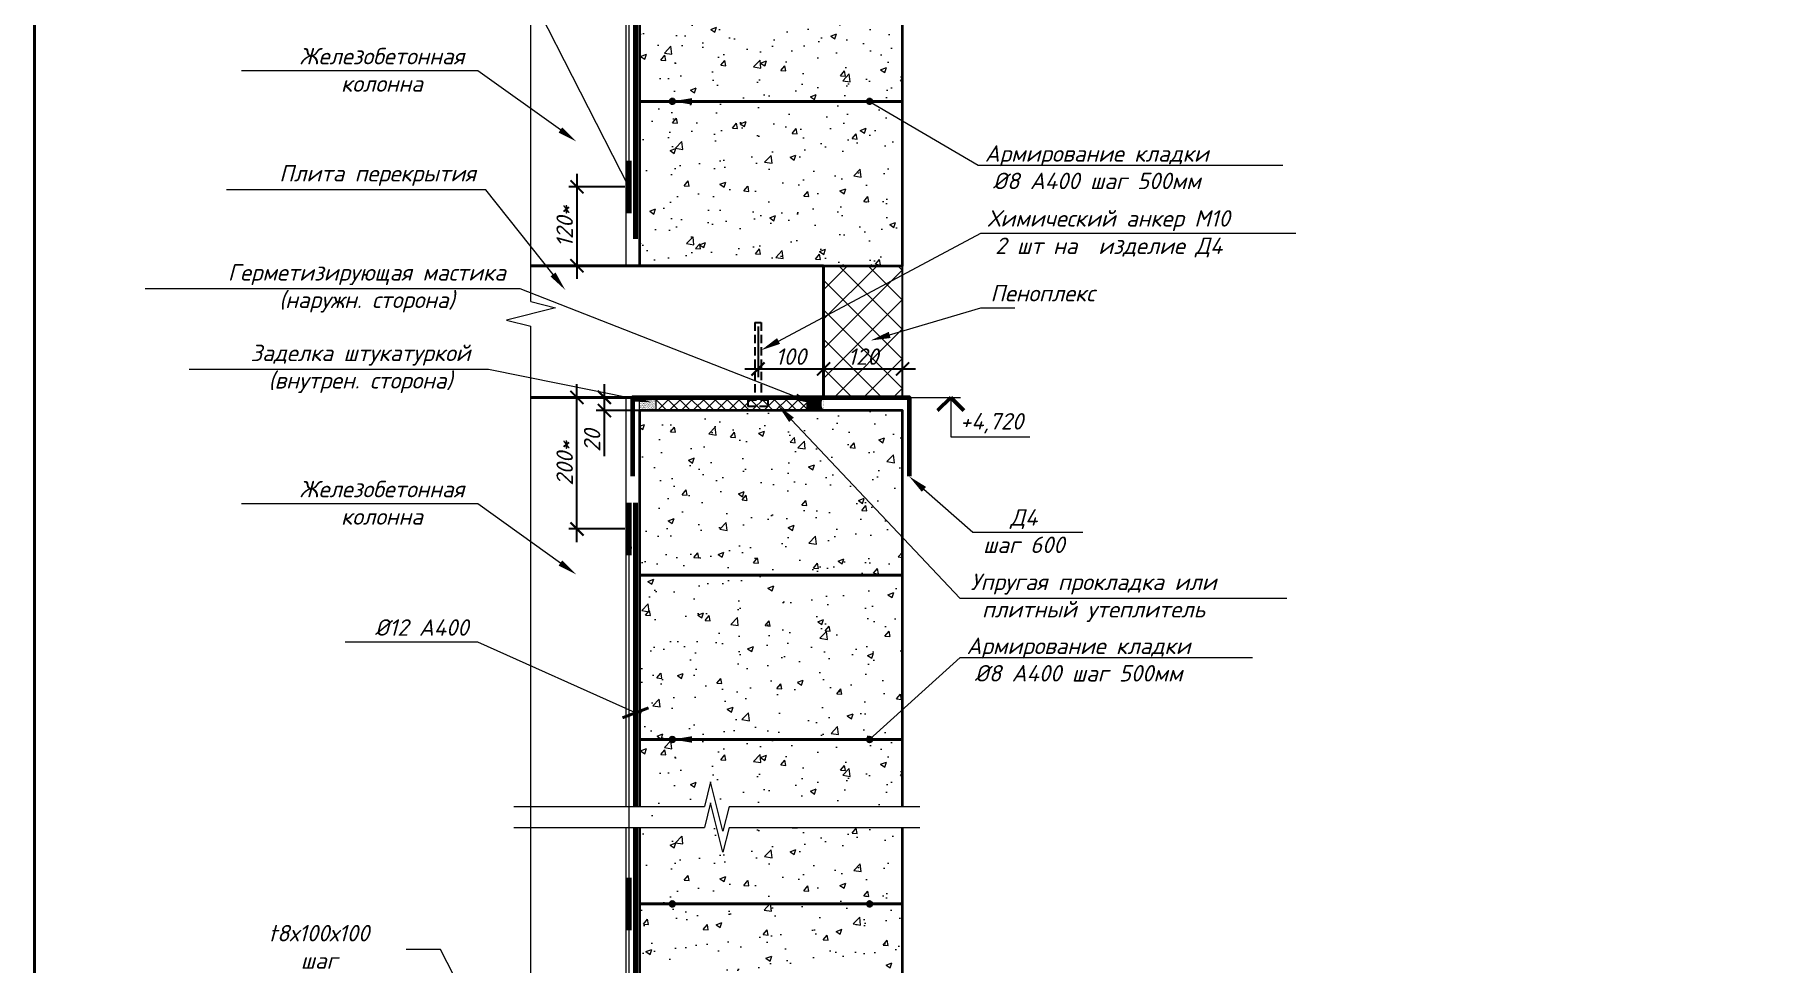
# Model space of a CAD drawing. Header units: millimetres. Extents: x -1807136 to 121189, y 23614 to 410608.
# Drawn here: x 13723 to 16347, y 30332 to 31744 of the extents above; entities that cross this region are included whole.
import ezdxf
from ezdxf import colors
from ezdxf.entities.mleader import LeaderData, LeaderLine
from ezdxf.math import Vec2, Vec3

# ---------------------------------------------------------------- set-up
doc = ezdxf.new("R2010")
doc.units = ezdxf.units.MM
doc.header["$PDMODE"] = 3
doc.linetypes.add('HIDDEN', pattern=[0.375, 0.25, -0.125])
doc.layers.get('0').update_dxf_attribs({"lineweight": 5})
doc.layers.get('Defpoints').update_dxf_attribs({"lineweight": 0})
for name, color, linetype, lineweight in [('!!!Металл разрез', 7, 'Continuous', 35), ('#Dimensions', 7, 'Continuous', 9), ('#Арматура', 152, 'Continuous', 30), ('#Бетон вид', 22, 'Continuous', 18), ('#Бетон разрез', 22, 'Continuous', 40), ('#Выноски', 7, 'Continuous', 15), ('#Газобетон', 152, 'Continuous', 35), ('#Границы штриховок', 7, 'Continuous', 20), ('#разм', 7, 'Continuous', 9), ('A-okno', 7, 'Continuous', 0), ('k_ Размеры', 7, 'Continuous', 15), ('Штриховка', 7, 'Continuous', 25)]:
    doc.layers.add(name, color=color, linetype=linetype, lineweight=lineweight)
doc.layers.add('#Hatch', color=7, linetype='Continuous', lineweight=5, true_color=0x525252)
doc.styles.add('STEP PR', font='isocpeui.ttf')
doc.dimstyles.new('SPDS', dxfattribs={"dimscale": 10, "dimtxt": 2.5, "dimasz": 2, "dimexe": 1.25, "dimexo": 0.625, "dimtad": 1, "dimdec": 0, "dimrnd": 0.001, "dimtxsty": 'STEP PR', "dimblk": 'ARCHTICK', "dimcen": 2.5, "dimdle": 2, "dimclrd": 256, "dimclre": 256, "dimclrt": 7, "dimadec": 0, "dimazin": 2, "dimtfac": 0.75, "dimtdec": 0, "dimtmove": 1, "dimatfit": 3, "dimfxl": 1, "dimtolj": 1, "dimarcsym": 1})

# ---------------------------------------------------------------- blocks, each defined once
blk = doc.blocks.new('*U343')
at = {"color": 0, "linetype": 'ByBlock', "lineweight": -2}
for p, q in [((9.665, 0), (9.978, 1.25)), ((9.978, 1.25), (10.603, -1.25)), ((9.665, 0), (0, 0)), ((10.603, -1.25), (10.915, 0)), ((20.58, 0), (10.915, 0))]:
    blk.add_line(p, q, dxfattribs=at)
blk = doc.blocks.new('*U342')
at = {"color": 0, "linetype": 'ByBlock', "lineweight": -2}
for p, q in [((9.665, 0), (9.978, 1.25)), ((9.978, 1.25), (10.603, -1.25)), ((9.665, 0), (0, 0)), ((10.603, -1.25), (10.915, 0)), ((20.58, 0), (10.915, 0))]:
    blk.add_line(p, q, dxfattribs=at)
blk = doc.blocks.new('*U46')
at = {"layer": '#Арматура', "lineweight": 0}
h = blk.add_hatch(dxfattribs=at)
h.set_pattern_fill('ANSI31', scale=0.8)
edge = h.paths.add_edge_path()
edge.add_arc((0, 4), 4, 0, 360)
blk.add_circle((0, 4), 4)
blk = doc.blocks.new('*U387')
at = {"color": 0, "linetype": 'ByBlock', "lineweight": -2}
for p, q in [((59.051, 0), (59.363, 1.25)), ((59.363, 1.25), (59.988, -1.25)), ((59.051, 0), (0, 0)), ((59.988, -1.25), (60.301, 0)), ((119.352, 0), (60.301, 0))]:
    blk.add_line(p, q, dxfattribs=at)
blk = doc.blocks.new('*U349')
at = {"layer": '#разм', "ltscale": 100, "elevation": 0}
for points in [[(4576313, -921000), (4577323, -921000)], [(4577173, -921000), (4577173, -921600)], [(4577173, -921600), (4578375, -921600)]]:
    blk.add_lwpolyline(points, dxfattribs=at)
at = {"layer": 'A-okno', "color": 0, "lineweight": 50, "ltscale": 100, "elevation": 0}
for points in [[(4577173, -921000), (4576973, -921200)], [(4577173, -921000), (4577373, -921200)]]:
    blk.add_lwpolyline(points, dxfattribs=at)
at = {"layer": '#разм', "style": 'STEP PR'}
for tag, p in [('ПРИМЕЧАНИЕ', (4577314, -921290)), ('ОТМЕТКА', (4577216, -921901))]:
    blk.add_attdef(tag, p, '', height=250, dxfattribs=at)
blk = doc.blocks.new('_ArchTick')
at = {"color": 0, "linetype": 'ByBlock', "const_width": 0.15}
blk.add_lwpolyline([(-0.5, -0.5), (0.5, 0.5)], dxfattribs=at)
blk = doc.blocks.new('*D334')
at = {"layer": 'Defpoints', "color": 0, "transparency": 16777216}
for p in [(14589.1, 31192.7), (14897, 31192.7), (14897, 31172.8)]:
    blk.add_point(p, dxfattribs=at)
at = {"layer": 'k_ Размеры', "lineweight": -2, "transparency": 16777216}
for p, q in [((14589.1, 31152.8), (14589.1, 31212.7)), ((14890.7, 31192.7), (14576.6, 31192.7)), ((14890.7, 31172.8), (14576.6, 31172.8)), ((14589.1, 31103.2), (14589.1, 31172.8))]:
    blk.add_line(p, q, dxfattribs=at)
at = {"layer": 'k_ Размеры', "lineweight": -2, "transparency": 16777216, "xscale": 20, "yscale": 20, "zscale": 20}
for p, rotation in [((14589.1, 31192.7), 90), ((14589.1, 31172.8), 270)]:
    blk.add_blockref('_ArchTick', p, dxfattribs=dict(at, rotation=rotation))
at = {"layer": 'k_ Размеры', "color": 7, "transparency": 16777216, "insert": (14570.4, 31126.9), "char_height": 25, "attachment_point": 5, "rotation": 90, "style": 'STEP PR'}
blk.add_mtext('\\A1;20', dxfattribs=at)
blk = doc.blocks.new('*D333')
at = {"layer": 'Defpoints', "color": 0, "transparency": 16777216}
for p in [(14547.4, 31192.7), (14626.4, 31192.7), (14626.4, 30992.7)]:
    blk.add_point(p, dxfattribs=at)
at = {"layer": 'k_ Размеры', "lineweight": -2, "transparency": 16777216}
for p, q in [((14547.4, 30972.7), (14547.4, 31212.7)), ((14620.1, 31192.7), (14534.9, 31192.7)), ((14620.1, 30992.7), (14534.9, 30992.7))]:
    blk.add_line(p, q, dxfattribs=at)
at = {"layer": 'k_ Размеры', "lineweight": -2, "transparency": 16777216, "xscale": 20, "yscale": 20, "zscale": 20}
for p, rotation in [((14547.4, 31192.7), 90), ((14547.4, 30992.7), 270)]:
    blk.add_blockref('_ArchTick', p, dxfattribs=dict(at, rotation=rotation))
at = {"layer": 'k_ Размеры', "color": 7, "transparency": 16777216, "insert": (14528.7, 31092.7), "char_height": 25, "attachment_point": 5, "rotation": 90, "style": 'STEP PR'}
blk.add_mtext('\\A1;200*', dxfattribs=at)
blk = doc.blocks.new('Г.б.250х400')
at = {"layer": '#Hatch'}
h = blk.add_hatch(dxfattribs=at)
h.set_pattern_fill('AR-CONC', color=256, scale=0.5)
h.paths.add_polyline_path([(400, 250), (0, 250), (0, 0), (400, 0)])
at = {"layer": '#Газобетон'}
blk.add_lwpolyline([(0, 0), (400, 0), (400, 250), (0, 250)], close=True, dxfattribs=at)
blk = doc.blocks.new('*D345')
at = {"layer": 'Defpoints', "color": 0, "transparency": 16777216}
for p in [(14822.7, 31306.5), (14922.4, 31306.5), (14922.4, 31235.9)]:
    blk.add_point(p, dxfattribs=at)
at = {"layer": 'k_ Размеры', "lineweight": -2, "transparency": 16777216}
for p, q in [((14822.7, 31300.2), (14822.7, 31223.4)), ((14922.4, 31300.2), (14922.4, 31223.4)), ((14802.7, 31235.9), (14942.4, 31235.9))]:
    blk.add_line(p, q, dxfattribs=at)
at = {"layer": 'k_ Размеры', "lineweight": -2, "transparency": 16777216, "xscale": 20, "yscale": 20, "zscale": 20, "rotation": 180}
blk.add_blockref('_ArchTick', (14822.7, 31235.9), dxfattribs=at)
at = {"layer": 'k_ Размеры', "lineweight": -2, "transparency": 16777216, "xscale": 20, "yscale": 20, "zscale": 20}
blk.add_blockref('_ArchTick', (14922.4, 31235.9), dxfattribs=at)
at = {"layer": 'k_ Размеры', "color": 7, "transparency": 16777216, "insert": (14872.5, 31254.7), "char_height": 25, "attachment_point": 5, "style": 'STEP PR'}
blk.add_mtext('\\A1;100', dxfattribs=at)
blk = doc.blocks.new('*D395')
at = {"layer": 'Defpoints', "color": 0, "transparency": 16777216}
for p in [(14626.4, 31512.7), (14547.4, 31392.7), (14650.4, 31392.7)]:
    blk.add_point(p, dxfattribs=at)
at = {"layer": 'k_ Размеры', "lineweight": -2, "transparency": 16777216}
for p, q in [((14547.4, 31532.7), (14547.4, 31372.7)), ((14620.1, 31512.7), (14534.9, 31512.7)), ((14644.1, 31392.7), (14534.9, 31392.7))]:
    blk.add_line(p, q, dxfattribs=at)
at = {"layer": 'k_ Размеры', "lineweight": -2, "transparency": 16777216, "xscale": 20, "yscale": 20, "zscale": 20}
for p, rotation in [((14547.4, 31512.7), 90), ((14547.4, 31392.7), 270)]:
    blk.add_blockref('_ArchTick', p, dxfattribs=dict(at, rotation=rotation))
at = {"layer": 'k_ Размеры', "color": 7, "transparency": 16777216, "insert": (14528.7, 31452.7), "char_height": 25, "attachment_point": 5, "rotation": 90, "style": 'STEP PR'}
blk.add_mtext('\\A1;120*', dxfattribs=at)
blk = doc.blocks.new('*D606')
at = {"layer": 'Defpoints', "color": 0, "transparency": 16777216}
for p in [(14922.4, 31306.5), (15042.4, 31235.9), (15042.4, 31192.7)]:
    blk.add_point(p, dxfattribs=at)
at = {"layer": 'k_ Размеры', "lineweight": -2, "transparency": 16777216}
for p, q in [((14922.4, 31300.2), (14922.4, 31223.4)), ((14902.4, 31235.9), (15062.4, 31235.9)), ((15042.4, 31198.9), (15042.4, 31248.4))]:
    blk.add_line(p, q, dxfattribs=at)
at = {"layer": 'k_ Размеры', "lineweight": -2, "transparency": 16777216, "xscale": 20, "yscale": 20, "zscale": 20, "rotation": 180}
blk.add_blockref('_ArchTick', (14922.4, 31235.9), dxfattribs=at)
at = {"layer": 'k_ Размеры', "lineweight": -2, "transparency": 16777216, "xscale": 20, "yscale": 20, "zscale": 20}
blk.add_blockref('_ArchTick', (15042.4, 31235.9), dxfattribs=at)
at = {"layer": 'k_ Размеры', "color": 7, "transparency": 16777216, "insert": (14982.4, 31254.7), "char_height": 25, "attachment_point": 5, "style": 'STEP PR'}
blk.add_mtext('\\A1;120', dxfattribs=at)

msp = doc.modelspace()

# ---------------------------------------------------------------- hatches: boundary and pattern name
at = {"layer": '#Hatch'}
h = msp.add_hatch(dxfattribs=at)
h.set_pattern_fill('ANSI37', color=256, scale=10)
h.paths.add_polyline_path([(15042.4, 31392.7), (14921.9, 31392.7), (14921.9, 31192.7), (15042.4, 31192.7)])
h = msp.add_hatch(dxfattribs=at)
h.set_pattern_fill('AR-SAND', color=256, scale=0.05)
h.set_pattern_definition([(37.5, (-2304.621, -3492.8585), (-0.08000156, 2.44706619), [0, -1.9304, 0, -2.159, 0, -2.06375]), (7.5, (-2304.621, -3492.8585), (2.24761642, 3.5841255), [0, -1.0414, 0, -1.7399, 0, -0.66675]), (327.5, (-2306.183, -3492.8585), (3.95496185, 0.00718592), [0, -0.635, 0, -2.286, 0, -2.9845]), (317.5, (-2306.183, -3492.8585), (3.81778226, 1.11464662), [0, -0.3175, 0, -1.4986, 0, -1.7145])])
h.paths.add_polyline_path([(14642.4, 31192.7), (14667.4, 31192.6), (14667.4, 31172.7), (14642.4, 31172.7)])
h = msp.add_hatch(dxfattribs=at)
h.set_pattern_fill('ANSI37', color=256, scale=4)
h.set_pattern_definition([(45, (-2304.621, -3492.859), (-8.980256, 8.980256), []), (135, (-2304.621, -3492.859), (-8.980256, -8.980256), [])])
h.paths.add_polyline_path([(14897, 31192.6), (14667.4, 31192.6), (14667.4, 31172.7), (14897, 31172.7)])
h = msp.add_hatch(dxfattribs=at)
h.set_pattern_fill('ANSI37', color=256, scale=0.5)
h.set_pattern_definition([(45, (79.625, -4478.4668), (-1.122532015, 1.122532015), []), (135, (79.625, -4478.4668), (-1.122532015, -1.122532015), [])])
edge = h.paths.add_edge_path()
edge.add_line((14922, 31192.8), (14897, 31192.7))
edge.add_line((14897, 31192.7), (14897, 31172.8))
edge.add_line((14897, 31172.8), (14922, 31172.8))
edge.add_arc((14934.5, 31182.8), 16, 141.4553, 218.5447, ccw=False)
h = msp.add_hatch(dxfattribs=at)
h.set_pattern_fill('AR-CONC', color=256, scale=0.5)
h.set_pattern_definition([(50, (0, -1055.64), (91.09233, -7.96954), [9.525, -104.775]), (355, (0, -1055.64), (-17.6217, 95.52842), [7.62, -83.8203]), (100.45144, (7.59, -1056.3), (73.47062, 87.55888), [8.095, -89.04512]), (46.1842, (0, -1030.24), (135.53952, -21.02116), [14.2875, -157.1625]), (96.63556, (11.3, -1031.99), (118.70207, 123.71306), [12.1425, -133.5678]), (351.18415, (0, -1030.24), (118.70207, 123.71306), [11.43, -125.72987]), (21, (12.7, -1036.59), (75.8072, -51.1326), [9.525, -104.775]), (326, (12.7, -1036.59), (30.90101, 92.09398), [7.62, -83.82]), (71.45144, (19.02, -1040.85), (106.7082, 40.96138), [8.095, -89.04497]), (37.5, (0, -1055.638), (1.544302, 42.27752), [0, -82.804, 0, -85.09, 0, -84.1375]), (7.5, (0, -1055.64), (33.40983, 50.09029), [0, -48.514, 0, -80.899, 0, -32.0675]), (327.5, (-28.32, -1055.638), (67.795298, -2.864372), [0, -31.75, 0, -99.06, 0, -131.445]), (317.5, (-41.02, -1055.64), (74.06459, 12.71325), [0, -41.275, 0, -65.786, 0, -93.345])])
h.paths.add_polyline_path([(14654.3, 30538.7), (14642.4, 30538.7), (14642.4, 30422.7), (15042.4, 30422.7), (15042.4, 30538.7), (14691.8, 30538.7), (14682.4, 30501.2), (14663.7, 30576.2)])
h.paths.add_polyline_path([(14642.4, 30570.9), (14654.2, 30570.9), (14663.5, 30608.4), (14682.3, 30533.4), (14691.7, 30570.9), (15042.4, 30570.9), (15042.4, 30672.7), (14642.4, 30672.7)])

# ---------------------------------------------------------------- linework, layer by layer
at = {"layer": '!!!Металл разрез', "lineweight": 60}
msp.add_lwpolyline([(14632.4, 31072.7), (14632.4, 31192.7), (15052.4, 31192.7), (15052.4, 31072.7)], dxfattribs=at)
at = {"layer": '#Арматура', "const_width": 8}
for points in [[(14636.4, 31433.7), (14636.4, 32258.7)], [(14626.4, 31472.7), (14626.4, 31552.7)], [(14626.4, 30952.7), (14626.4, 31032.7)], [(14636.4, 30570.9), (14636.4, 31032.7)], [(14636.4, 29713.7), (14636.4, 30538.7)], [(14626.4, 30382.7), (14626.4, 30462.7)]]:
    msp.add_lwpolyline(points, dxfattribs=at)
at = {"layer": '#Бетон вид'}
for points in [[(14622.4, 31392.7), (14622.4, 32258.7)], [(14622.4, 30570.9), (14622.4, 31192.7)], [(14622.4, 29604.6), (14622.4, 30538.7)]]:
    msp.add_lwpolyline(points, dxfattribs=at)
at = {"layer": '#Бетон разрез'}
for points in [[(14922.4, 31392.7), (14477.5, 31392.7)], [(14922.4, 31392.7), (14922.4, 31192.7)], [(14477.5, 31192.7), (14922.4, 31192.7)]]:
    msp.add_lwpolyline(points, dxfattribs=at)
at = {"layer": '#Газобетон'}
for points in [[(15042.4, 30570.9), (15042.4, 30672.7), (14642.4, 30672.7), (14642.4, 30570.9)], [(14642.4, 30538.7), (14642.4, 30422.7), (15042.4, 30422.7), (15042.4, 30538.7)]]:
    msp.add_lwpolyline(points, dxfattribs=at)
at = {"layer": '#Границы штриховок'}
msp.add_lwpolyline([(14642.4, 31192.7), (14667.4, 31192.6), (14667.4, 31172.7), (14642.4, 31172.7)], close=True, dxfattribs=at)
msp.add_lwpolyline([(14922, 31192.8), (14897, 31192.7), (14897, 31172.8), (14922, 31172.8, -0.349653)], format="xyb", close=True, dxfattribs=at)
at = {"color": 3, "lineweight": 40}
msp.add_lwpolyline([(13722.6, 36442.8), (24318.1, 36442.8), (24318.1, 28653.3), (13722.6, 28653.3)], close=True, dxfattribs=at)
msp.add_lwpolyline([(14897, 31172.8), (14642.4, 31172.7), (14642.4, 31192.7), (14897, 31192.7)], close=True)
at = {"layer": 'Штриховка'}
msp.add_lwpolyline([(15042.4, 31392.7), (14921.9, 31392.7), (14921.9, 31192.7), (15042.4, 31192.7)], close=True, dxfattribs=at)
at = {"layer": 'Штриховка', "linetype": 'HIDDEN', "ltscale": 50}
for points in [[(14817.7, 31306.5), (14817.7, 31188.9)], [(14817.7, 31306.5), (14827.7, 31306.5)], [(14827.7, 31306.5), (14827.7, 31188.9)], [(14807.7, 31188.9), (14837.7, 31188.9), (14837.7, 31178.9), (14807.7, 31178.9), (14807.7, 31188.9)]]:
    msp.add_lwpolyline(points, dxfattribs=at)

# ---------------------------------------------------------------- block references
at = {"layer": '#Dimensions'}
ref = msp.add_blockref('*U349', (-442601.5, 123292.7, 0), dxfattribs=dict(at, xscale=0.1, yscale=0.1, zscale=0.1))
ref.add_attrib('ПРИМЕЧАНИЕ', '+4,720', (15129.9, 31143.8, 0), dxfattribs={"layer": '#разм', "height": 25, "rotation": 360, "style": 'STEP PR'})
at = {"layer": '#Арматура', "xscale": -1}
for p in [(14692.4, 31638.7), (14992.4, 31638.7), (14692.4, 30668.7), (14992.4, 30668.7), (14692.4, 30418.7), (14992.4, 30418.7)]:
    msp.add_blockref('*U46', p, dxfattribs=at)
for p in [(14642.4, 31642.7), (14642.4, 31392.7), (14642.4, 30922.7), (14642.4, 30672.7), (14642.4, 30172.7)]:
    msp.add_blockref('Г.б.250х400', p)
at = {"xscale": -30, "yscale": -30, "zscale": -30}
for name, p in [('*U343', (15068.6, 30570.9)), ('*U342', (15068.6, 30538.7))]:
    msp.add_blockref(name, p, dxfattribs=at)
at = {"layer": 'k_ Размеры', "xscale": -30, "yscale": -30, "zscale": -30, "rotation": 90}
msp.add_blockref('*U387', (14477.5, 33109.8), dxfattribs=at)

# ---------------------------------------------------------------- dimensions: what is measured, and where the dimension line sits
at = {"layer": 'k_ Размеры'}
for base, p1, p2, picture, middle in [((14547.4, 31392.7), (14626.4, 31512.7), (14650.4, 31392.7), '*D395', (14528.7, 31452.7)), ((14547.4, 31192.7), (14626.4, 30992.7), (14626.4, 31192.7), '*D333', (14528.7, 31092.7))]:
    dim = msp.add_linear_dim(base=base, p1=p1, p2=p2, angle=90, text='<>*', dimstyle='SPDS', dxfattribs=at)
    dim.commit()
    dim.dimension.update_dxf_attribs({"geometry": picture, "text_midpoint": middle})
for base, p1, p2, picture, middle in [((14922.4, 31235.9), (14822.7, 31306.5), (14922.4, 31306.5), '*D345', (14872.5, 31254.7)), ((15042.4, 31235.9), (14922.4, 31306.5), (15042.4, 31192.7), '*D606', (14982.4, 31254.7))]:
    dim = msp.add_linear_dim(base=base, p1=p1, p2=p2, dimstyle='SPDS', dxfattribs=at)
    dim.commit()
    dim.dimension.update_dxf_attribs({"geometry": picture, "text_midpoint": middle})
dim = msp.add_linear_dim(base=(14589.1, 31192.7), p1=(14897, 31172.8), p2=(14897, 31192.7), angle=90, dimstyle='SPDS', dxfattribs=at)
dim.commit()
dim.dimension.update_dxf_attribs({"geometry": '*D334', "text_midpoint": (14594.6, 31126.9), "dimtype": 160})

# ---------------------------------------------------------------- leaders
at = {"layer": '#Выноски'}
ml = msp.add_multileader_mtext('Standard', dxfattribs=at)
ml.set_content('{\\H0.83333x;t8х100х100\\Pшаг\\A1; не более 1200мм  \\A0; \\Pсм.\\A1; прим.\\H1.2x;            }', color=256, style='STEP PR')
ml.set_leader_properties(color=256, linetype='ByLayer', lineweight=-1)
ml.build(insert=Vec2(0, 0))
ml.multileader.update_dxf_attribs({"text_left_attachment_type": 6, "text_right_attachment_type": 6, "dogleg_length": 0, "arrow_head_size": 30, "scale": 0.1})
ctx = ml.context
ctx.base_point, ctx.scale, ctx.char_height, ctx.arrow_head_size, ctx.landing_gap_size, ctx.plane_origin = Vec3(13970.2, 32073.3), 0.1, 30, 30, 12.5, Vec3(16543.3, 31387)
ctx.left_attachment, ctx.right_attachment, ctx.text_align_type = 6, 6, 1
notes = []
notes.append((ctx, [(1, (1, 1, 0), (14340.1, 32073.3), (-1, 0), 0, [(2, [(14626.4, 32712.7), (14626.4, 32142.7), (14626.4, 31512.7)], 0, [])])]))
ctx.mtext.insert, ctx.mtext.rotation, ctx.mtext.width, ctx.mtext.defined_height, ctx.mtext.alignment, ctx.mtext.flow_direction = Vec3(14155.1, 32110.8), 6.283185, 395.89, 133.3, 2, 5
ml = msp.add_multileader_mtext('Standard', dxfattribs=at)
ml.set_content('{\\H0.83333x;Железобетонная\\Pколонна}', color=256, style='STEP PR')
ml.set_leader_properties(color=256, linetype='ByLayer', lineweight=-1)
ml.build(insert=Vec2(0, 0))
ml.multileader.update_dxf_attribs({"text_left_attachment_type": 6, "text_right_attachment_type": 6, "dogleg_length": 0, "arrow_head_size": 30, "scale": 0.1})
ctx = ml.context
ctx.base_point, ctx.scale, ctx.char_height, ctx.arrow_head_size, ctx.landing_gap_size, ctx.plane_origin = Vec3(14104.9, 31688.9), 0.1, 30, 30, 12.5, Vec3(16703.4, 30015.7)
ctx.left_attachment, ctx.right_attachment, ctx.text_align_type = 6, 6, 1
notes.append((ctx, [(1, (1, 1, 0), (14396.6, 31688.9), (-1, 0), 0, [(0, [(14546.6, 31581.7)], 0, [])])]))
ctx.mtext.insert, ctx.mtext.rotation, ctx.mtext.alignment, ctx.mtext.flow_direction = Vec3(14250.8, 31723.9), 6.283185, 2, 5
ml = msp.add_multileader_mtext('Standard', dxfattribs=at)
ml.set_content('{\\H0.83333x;Армирование кладки  \\P%%C8 А400 шаг 500мм\\P\\A1;\\H1.2x;       }', color=256, style='STEP PR')
ml.set_leader_properties(color=256, linetype='ByLayer', lineweight=-1)
ml.build(insert=Vec2(0, 0))
ml.multileader.update_dxf_attribs({"text_left_attachment_type": 6, "text_right_attachment_type": 6, "dogleg_length": 0, "arrow_head_size": 30, "scale": 0.1})
ctx = ml.context
ctx.base_point, ctx.scale, ctx.char_height, ctx.arrow_head_size, ctx.landing_gap_size, ctx.plane_origin = Vec3(15157.5, 31545.9), 0.1, 30, 30, 12.5, Vec3(17604.8, 30083.8)
ctx.left_attachment, ctx.right_attachment, ctx.text_align_type = 6, 6, 1
notes.append((ctx, [(0, (1, 1, 0), (15157.5, 31545.9), (1, 0), 0, [(0, [(14692.4, 31642.7), (14992.4, 31642.7)], 0, [])])]))
ctx.mtext.insert, ctx.mtext.rotation, ctx.mtext.alignment, ctx.mtext.flow_direction = Vec3(15337.7, 31575.9), 6.283185, 2, 5
ml = msp.add_multileader_mtext('Standard', dxfattribs=at)
ml.set_content('{\\H0.83333x;Плита перекрытия}', color=256, style='STEP PR')
ml.set_leader_properties(color=256, linetype='ByLayer', lineweight=-1)
ml.build(insert=Vec2(0, 0))
ml.multileader.update_dxf_attribs({"text_left_attachment_type": 6, "text_right_attachment_type": 6, "dogleg_length": 0, "arrow_head_size": 30, "scale": 0.1})
ctx = ml.context
ctx.base_point, ctx.scale, ctx.char_height, ctx.arrow_head_size, ctx.landing_gap_size, ctx.plane_origin = Vec3(14079.6, 31508.4), 0.1, 30, 30, 12.5, Vec3(16616, 29909)
ctx.left_attachment, ctx.right_attachment, ctx.text_align_type = 6, 6, 1
notes.append((ctx, [(1, (1, 1, 0), (14408.9, 31508.4), (-1, 0), 0, [(0, [(14529.6, 31356)], 0, [])])]))
ctx.mtext.insert, ctx.mtext.rotation, ctx.mtext.alignment, ctx.mtext.flow_direction = Vec3(14244.2, 31545.9), 6.283185, 2, 5
ml = msp.add_multileader_mtext('Standard', dxfattribs=at)
ml.set_content('{\\H0.83333x;Химический анкер M10\\P2 шт на  изделие Д4}', color=256, style='STEP PR')
ml.set_leader_properties(color=256, linetype='ByLayer', lineweight=-1)
ml.build(insert=Vec2(0, 0))
ml.multileader.update_dxf_attribs({"text_left_attachment_type": 6, "text_right_attachment_type": 6, "dogleg_length": 0, "arrow_head_size": 30, "scale": 0.1})
ctx = ml.context
ctx.base_point, ctx.scale, ctx.char_height, ctx.arrow_head_size, ctx.landing_gap_size, ctx.plane_origin = Vec3(15161.6, 31442.3), 0.1, 30, 30, 12.5, Vec3(17682.3, 29861.9)
ctx.left_attachment, ctx.right_attachment, ctx.text_align_type = 6, 6, 1
notes.append((ctx, [(0, (1, 1, 0), (15161.6, 31442.3), (1, 0), 0, [(0, [(14827.4, 31264.3)], 0, [])])]))
ctx.mtext.insert, ctx.mtext.rotation, ctx.mtext.alignment, ctx.mtext.flow_direction = Vec3(15356, 31477.3), 6.283185, 2, 5
ml = msp.add_multileader_mtext('Standard', dxfattribs=at)
ml.set_content('{\\H0.83333x;Герметизирующая мастика\\P(наружн. сторона)}', color=256, style='STEP PR')
ml.set_leader_properties(color=256, linetype='ByLayer', lineweight=-1)
ml.build(insert=Vec2(0, 0))
ml.multileader.update_dxf_attribs({"text_left_attachment_type": 6, "text_right_attachment_type": 6, "dogleg_length": 0, "arrow_head_size": 30, "scale": 0.1})
ctx = ml.context
ctx.base_point, ctx.scale, ctx.char_height, ctx.arrow_head_size, ctx.landing_gap_size, ctx.plane_origin = Vec3(13994.6, 31357.7), 0.1, 30, 30, 12.5, Vec3(16820, 29640.4)
ctx.left_attachment, ctx.right_attachment, ctx.text_align_type = 6, 6, 1
notes.append((ctx, [(1, (1, 1, 0), (14461.2, 31357.7), (-1, 0), 0, [(1, [(14908.3, 31182.8)], 0, [])])]))
ctx.mtext.insert, ctx.mtext.rotation, ctx.mtext.alignment, ctx.mtext.flow_direction = Vec3(14227.9, 31395.2), 6.283185, 2, 5
ml = msp.add_multileader_mtext('Standard', dxfattribs=at)
ml.set_content('{\\H0.83333x;Пеноплекс}', color=256, style='STEP PR')
ml.set_leader_properties(color=256, linetype='ByLayer', lineweight=-1)
ml.build(insert=Vec2(0, 0))
ml.multileader.update_dxf_attribs({"text_left_attachment_type": 6, "text_right_attachment_type": 6, "dogleg_length": 0, "arrow_head_size": 30, "scale": 0.1})
ctx = ml.context
ctx.base_point, ctx.scale, ctx.char_height, ctx.arrow_head_size, ctx.landing_gap_size, ctx.plane_origin = Vec3(15161.6, 31328.6), 0.1, 30, 30, 12.5, Vec3(17682.3, 29724.7)
ctx.left_attachment, ctx.right_attachment, ctx.text_align_type = 6, 6, 1
notes.append((ctx, [(0, (1, 1, 0), (15161.6, 31328.6), (1, 0), 0, [(0, [(14994.1, 31279.2)], 0, [])])]))
ctx.mtext.insert, ctx.mtext.rotation, ctx.mtext.width, ctx.mtext.alignment, ctx.mtext.flow_direction = Vec3(15255.1, 31363.6), 6.283185, 388.364, 2, 5
ml = msp.add_multileader_mtext('Standard', dxfattribs=at)
ml.set_content('{\\H0.83333x;Заделка штукатуркой\\P(внутрен. сторона)}', color=256, style='STEP PR')
ml.set_leader_properties(color=256, linetype='ByLayer', lineweight=-1)
ml.build(insert=Vec2(0, 0))
ml.multileader.update_dxf_attribs({"text_left_attachment_type": 6, "text_right_attachment_type": 6, "dogleg_length": 0, "arrow_head_size": 30, "scale": 0.1})
ctx = ml.context
ctx.base_point, ctx.scale, ctx.char_height, ctx.arrow_head_size, ctx.landing_gap_size, ctx.plane_origin = Vec3(14023.3, 31235.3), 0.1, 30, 30, 12.5, Vec3(16825.9, 29548.3)
ctx.left_attachment, ctx.right_attachment, ctx.text_align_type = 6, 6, 1
notes.append((ctx, [(1, (1, 1, 0), (14413, 31235.3), (-1, 0), 0, [(1, [(14660.6, 31185.3)], 0, [])])]))
ctx.mtext.insert, ctx.mtext.rotation, ctx.mtext.alignment, ctx.mtext.flow_direction = Vec3(14218.2, 31272.8), 6.283185, 2, 5
ml = msp.add_multileader_mtext('Standard', dxfattribs=at)
ml.set_content('{\\H0.83333x;Упругая прокладка или \\Pплитный утеплитель}', color=256, style='STEP PR')
ml.set_leader_properties(color=256, linetype='ByLayer', lineweight=-1)
ml.build(insert=Vec2(0, 0))
ml.multileader.update_dxf_attribs({"text_left_attachment_type": 6, "text_right_attachment_type": 6, "dogleg_length": 0, "arrow_head_size": 30, "scale": 0.1})
ctx = ml.context
ctx.base_point, ctx.scale, ctx.char_height, ctx.arrow_head_size, ctx.landing_gap_size, ctx.plane_origin = Vec3(15129.5, 30887.3), 0.1, 30, 30, 12.5, Vec3(17954.1, 29518.4)
ctx.left_attachment, ctx.right_attachment, ctx.text_align_type = 6, 6, 1
notes.append((ctx, [(0, (1, 1, 0), (15129.5, 30887.3), (1, 0), 0, [(1, [(14853, 31180.5)], 0, [])])]))
ctx.mtext.insert, ctx.mtext.rotation, ctx.mtext.alignment, ctx.mtext.flow_direction = Vec3(15332.9, 30924.8), 6.283185, 2, 5
ml = msp.add_multileader_mtext('Standard', dxfattribs=at)
ml.set_content('{\\H0.83333x;Железобетонная\\Pколонна}', color=256, style='STEP PR')
ml.set_leader_properties(color=256, linetype='ByLayer', lineweight=-1)
ml.build(insert=Vec2(0, 0))
ml.multileader.update_dxf_attribs({"text_left_attachment_type": 6, "text_right_attachment_type": 6, "dogleg_length": 0, "arrow_head_size": 30, "scale": 0.1})
ctx = ml.context
ctx.base_point, ctx.scale, ctx.char_height, ctx.arrow_head_size, ctx.landing_gap_size, ctx.plane_origin = Vec3(14104.9, 31030.8), 0.1, 30, 30, 12.5, Vec3(16703.4, 29357.6)
ctx.left_attachment, ctx.right_attachment, ctx.text_align_type = 6, 6, 1
notes.append((ctx, [(1, (1, 1, 0), (14396.6, 31030.8), (-1, 0), 0, [(0, [(14546.6, 30923.5)], 0, [])])]))
ctx.mtext.insert, ctx.mtext.rotation, ctx.mtext.alignment, ctx.mtext.flow_direction = Vec3(14250.8, 31065.8), 6.283185, 2, 5
ml = msp.add_multileader_mtext('Standard', dxfattribs=at)
ml.set_content('{\\H0.83333x;Д4\\Pшаг 600}', color=256, style='STEP PR')
ml.set_leader_properties(color=256, linetype='ByLayer', lineweight=-1)
ml.build(insert=Vec2(0, 0))
ml.multileader.update_dxf_attribs({"text_left_attachment_type": 6, "text_right_attachment_type": 6, "dogleg_length": 0, "arrow_head_size": 30, "scale": 0.1})
ctx = ml.context
ctx.base_point, ctx.scale, ctx.char_height, ctx.arrow_head_size, ctx.landing_gap_size, ctx.plane_origin = Vec3(15149.4, 30987.8), 0.1, 30, 30, 12.5, Vec3(17523.7, 29298.3)
ctx.left_attachment, ctx.right_attachment, ctx.text_align_type = 6, 6, 1
notes.append((ctx, [(0, (1, 1, 0), (15149.4, 30987.8), (1, 0), 0, [(0, [(15052.4, 31072.7)], 0, [])])]))
ctx.mtext.insert, ctx.mtext.rotation, ctx.mtext.alignment, ctx.mtext.flow_direction = Vec3(15226.9, 31022.8), 6.283185, 2, 5
ml = msp.add_multileader_mtext('Standard', dxfattribs=at)
ml.set_content('{\\H0.83333x;t8х100х100\\Pшаг\\A1; не более 1200мм  \\A0; \\Pсм.\\A1; прим.\\H1.2x;            }', color=256, style='STEP PR')
ml.set_leader_properties(color=256, linetype='ByLayer', lineweight=-1)
ml.build(insert=Vec2(0, 0))
ml.multileader.update_dxf_attribs({"text_left_attachment_type": 6, "text_right_attachment_type": 6, "dogleg_length": 0, "arrow_head_size": 30, "scale": 0.1})
ctx = ml.context
ctx.base_point, ctx.scale, ctx.char_height, ctx.arrow_head_size, ctx.landing_gap_size, ctx.plane_origin = Vec3(13970.2, 30353.3), 0.1, 30, 30, 12.5, Vec3(16543.3, 29667)
ctx.left_attachment, ctx.right_attachment, ctx.text_align_type = 6, 6, 1
notes.append((ctx, [(1, (1, 1, 0), (14340.1, 30353.3), (-1, 0), 0, [(2, [(14626.4, 30992.7), (14626.4, 30422.7), (14626.4, 29792.7)], 0, [])])]))
ctx.mtext.insert, ctx.mtext.rotation, ctx.mtext.width, ctx.mtext.defined_height, ctx.mtext.alignment, ctx.mtext.flow_direction = Vec3(14155.1, 30390.8), 6.283185, 395.89, 133.3, 2, 5
ml = msp.add_multileader_mtext('Standard', dxfattribs=at)
ml.set_content('{\\H0.83333x;%%C12 A400 }', color=256, style='STEP PR')
ml.set_leader_properties(color=256, linetype='ByLayer', lineweight=-1)
ml.set_arrow_properties(name='ARCHTICK')
ml.build(insert=Vec2(0, 0))
ml.multileader.update_dxf_attribs({"text_left_attachment_type": 6, "text_right_attachment_type": 6, "dogleg_length": 0, "arrow_head_size": 30, "scale": 0.1})
ctx = ml.context
ctx.base_point, ctx.scale, ctx.char_height, ctx.arrow_head_size, ctx.landing_gap_size, ctx.plane_origin = Vec3(14226, 30820.4), 0.1, 30, 30, 12.5, Vec3(16703.4, 29147.2)
ctx.left_attachment, ctx.right_attachment, ctx.text_align_type = 6, 6, 1
notes.append((ctx, [(1, (1, 1, 0), (14396.6, 30820.4), (-1, 0), 0, [(0, [(14636.4, 30713.2)], 0, [])])]))
ctx.mtext.insert, ctx.mtext.rotation, ctx.mtext.alignment, ctx.mtext.flow_direction = Vec3(14311.3, 30855.4), 6.283185, 2, 5
ml = msp.add_multileader_mtext('Standard', dxfattribs=at)
ml.set_content('{\\H0.83333x;Армирование кладки\\P%%C8 А400 шаг 500мм\\P\\A1;\\H1.2x;       }', color=256, style='STEP PR')
ml.set_leader_properties(color=256, linetype='ByLayer', lineweight=-1)
ml.build(insert=Vec2(0, 0))
ml.multileader.update_dxf_attribs({"text_left_attachment_type": 6, "text_right_attachment_type": 6, "dogleg_length": 0, "arrow_head_size": 30, "scale": 0.1})
ctx = ml.context
ctx.base_point, ctx.scale, ctx.char_height, ctx.arrow_head_size, ctx.landing_gap_size, ctx.plane_origin = Vec3(15129.9, 30797.5), 0.1, 30, 30, 12.5, Vec3(17604.8, 29113.8)
ctx.left_attachment, ctx.right_attachment, ctx.text_align_type = 6, 6, 1
notes.append((ctx, [(0, (1, 1, 0), (15129.9, 30797.5), (1, 0), 0, [(0, [(14692.4, 30672.7), (14992.4, 30672.7)], 0, [])])]))
ctx.mtext.insert, ctx.mtext.rotation, ctx.mtext.alignment, ctx.mtext.flow_direction = Vec3(15310, 30827.5), 6.283185, 2, 5
for ctx, leaders in notes:
    for number, flags, end, landing, length, lines in leaders:
        leader = LeaderData()
        leader.index, (leader.has_last_leader_line, leader.has_dogleg_vector, leader.attachment_direction) = number, flags
        leader.last_leader_point, leader.dogleg_vector, leader.dogleg_length = Vec3(end), Vec3(landing), length
        for number, points, colour, breaks in lines:
            line = LeaderLine()
            line.index, line.vertices, line.color, line.breaks = number, Vec3.list(points), colors.encode_raw_color(colour), breaks
            leader.lines.append(line)
        ctx.leaders.append(leader)

doc.saveas('drawing.dxf')
